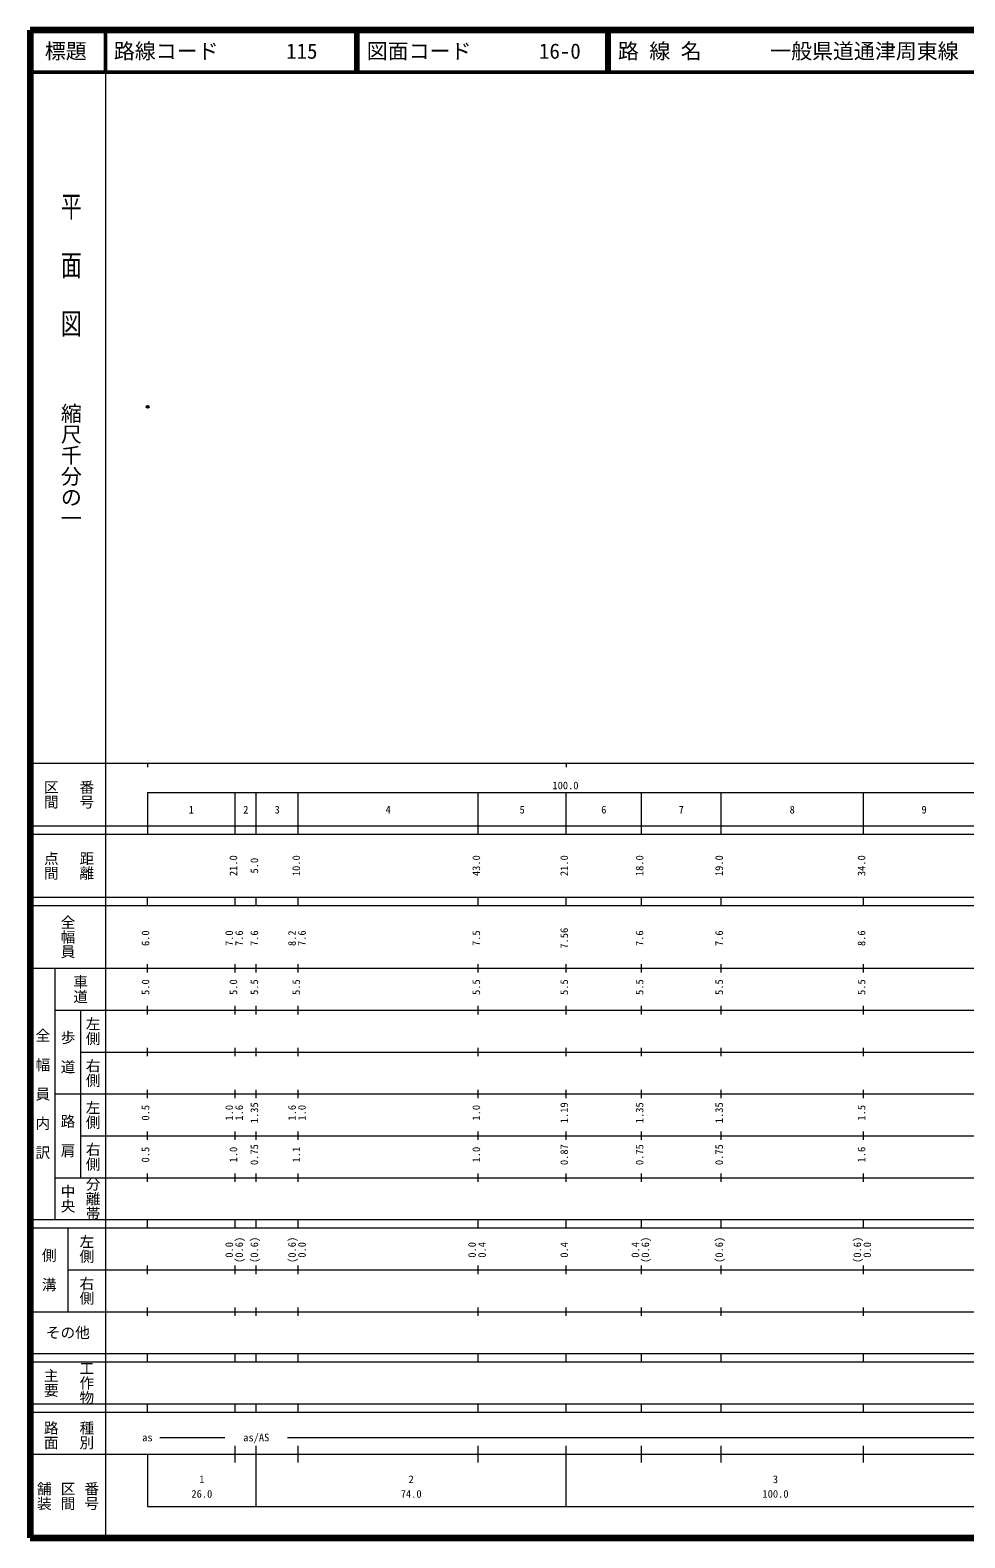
# Model space of a CAD drawing. Units: millimetres on the paper, enlarged 1000 times. Extents: x 40000 to 680000, y 20000 to 380000.
# Drawn here: x 40000 to 263225, y 20000 to 380000 of the extents above; entities that cross this region are included whole.
import ezdxf
from ezdxf.enums import TextEntityAlignment as Align

# ---------------------------------------------------------------- set-up
doc = ezdxf.new("R2010")
doc.units = ezdxf.units.MM
doc.header["$LTSCALE"] = 1000
doc.header["$PDMODE"] = 32
doc.header["$PDSIZE"] = 500
doc.layers.add('M-OTRS', color=6, linetype='Continuous')
doc.layers.add('M-TTL-TXT', color=7, linetype='Continuous')
for name, color, linetype, lineweight in [('M-TTL', 2, 'Continuous', 140), ('M-TTL-BAND', 7, 'Continuous', 13), ('M-TTL-LINE', 7, 'Continuous', 50)]:
    doc.layers.add(name, color=color, linetype=linetype, lineweight=lineweight)
doc.styles.add('@ＭＳ ゴシック', font='')
doc.styles.add('ＭＳ ゴシック', font='')
doc.styles.get('@ＭＳ ゴシック').set_extended_font_data('@MS Gothic')
doc.styles.get('ＭＳ ゴシック').set_extended_font_data('MS Gothic')

msp = doc.modelspace()

# ---------------------------------------------------------------- linework, layer by layer
at = {"layer": 'M-OTRS'}
msp.add_point((68074, 290043), dxfattribs=at)
at = {"layer": 'M-TTL'}
for p, q in [((40000, 380000), (40000, 20000)), ((680000, 380000), (40000, 380000)), ((40000, 20000), (680000, 20000))]:
    msp.add_line(p, q, dxfattribs=at)
at = {"layer": 'M-TTL-BAND'}
for p, q in [((58000, 370000), (58000, 20000)), ((40000, 205000), (579000, 205000)), ((68000, 205000), (68000, 204000)), ((168000, 205000), (168000, 204000)), ((68000, 198000), (579000, 198000)), ((68000, 198000), (68000, 188000)), ((89000, 188000), (89000, 198000)), ((94000, 188000), (94000, 198000)), ((104000, 188000), (104000, 198000)), ((147000, 188000), (147000, 198000)), ((168000, 188000), (168000, 198000)), ((186000, 188000), (186000, 198000)), ((205000, 188000), (205000, 198000)), ((239000, 188000), (239000, 198000)), ((40000, 190000), (579000, 190000)), ((40000, 188000), (579000, 188000)), ((40000, 173000), (579000, 173000)), ((68000, 171000), (68000, 173000)), ((89000, 171000), (89000, 173000)), ((94000, 171000), (94000, 173000)), ((104000, 171000), (104000, 173000)), ((147000, 171000), (147000, 173000)), ((168000, 171000), (168000, 173000)), ((186000, 171000), (186000, 173000)), ((205000, 171000), (205000, 173000)), ((239000, 171000), (239000, 173000)), ((40000, 171000), (579000, 171000)), ((40000, 156000), (579000, 156000)), ((46000, 96000), (46000, 156000)), ((68000, 155000), (68000, 157000)), ((89000, 155000), (89000, 157000)), ((94000, 155000), (94000, 157000)), ((104000, 155000), (104000, 157000)), ((147000, 155000), (147000, 157000)), ((168000, 155000), (168000, 157000)), ((186000, 155000), (186000, 157000)), ((205000, 155000), (205000, 157000)), ((239000, 155000), (239000, 157000)), ((46000, 146000), (579000, 146000)), ((52000, 146000), (52000, 106000)), ((68000, 145000), (68000, 147000)), ((89000, 145000), (89000, 147000)), ((94000, 145000), (94000, 147000)), ((104000, 145000), (104000, 147000)), ((147000, 145000), (147000, 147000)), ((168000, 145000), (168000, 147000)), ((186000, 145000), (186000, 147000)), ((205000, 145000), (205000, 147000)), ((239000, 145000), (239000, 147000)), ((68000, 135000), (68000, 137000)), ((89000, 135000), (89000, 137000)), ((94000, 135000), (94000, 137000)), ((104000, 135000), (104000, 137000)), ((147000, 135000), (147000, 137000)), ((168000, 135000), (168000, 137000)), ((186000, 135000), (186000, 137000)), ((205000, 135000), (205000, 137000)), ((239000, 135000), (239000, 137000)), ((52000, 136000), (579000, 136000)), ((46000, 126000), (579000, 126000)), ((68000, 125000), (68000, 127000)), ((89000, 125000), (89000, 127000)), ((94000, 125000), (94000, 127000)), ((104000, 125000), (104000, 127000)), ((147000, 125000), (147000, 127000)), ((168000, 125000), (168000, 127000)), ((186000, 125000), (186000, 127000)), ((205000, 125000), (205000, 127000)), ((239000, 125000), (239000, 127000)), ((52000, 116000), (579000, 116000)), ((68000, 115000), (68000, 117000)), ((89000, 115000), (89000, 117000)), ((94000, 115000), (94000, 117000)), ((104000, 115000), (104000, 117000)), ((147000, 115000), (147000, 117000)), ((168000, 115000), (168000, 117000)), ((186000, 115000), (186000, 117000)), ((205000, 115000), (205000, 117000)), ((239000, 115000), (239000, 117000)), ((46000, 106000), (579000, 106000)), ((68000, 105000), (68000, 107000)), ((89000, 105000), (89000, 107000)), ((94000, 105000), (94000, 107000)), ((104000, 105000), (104000, 107000)), ((147000, 105000), (147000, 107000)), ((168000, 105000), (168000, 107000)), ((186000, 105000), (186000, 107000)), ((205000, 105000), (205000, 107000)), ((239000, 105000), (239000, 107000)), ((40000, 96000), (579000, 96000)), ((40000, 94000), (579000, 94000)), ((49000, 94000), (49000, 74000)), ((68000, 94000), (68000, 96000)), ((89000, 94000), (89000, 96000)), ((94000, 94000), (94000, 96000)), ((104000, 94000), (104000, 96000)), ((147000, 94000), (147000, 96000)), ((168000, 94000), (168000, 96000)), ((186000, 94000), (186000, 96000)), ((205000, 94000), (205000, 96000)), ((239000, 94000), (239000, 96000)), ((49000, 84000), (579000, 84000)), ((68000, 83000), (68000, 85000)), ((89000, 83000), (89000, 85000)), ((94000, 83000), (94000, 85000)), ((104000, 83000), (104000, 85000)), ((147000, 83000), (147000, 85000)), ((168000, 83000), (168000, 85000)), ((186000, 83000), (186000, 85000)), ((205000, 83000), (205000, 85000)), ((239000, 83000), (239000, 85000)), ((40000, 74000), (579000, 74000)), ((68000, 73000), (68000, 75000)), ((89000, 73000), (89000, 75000)), ((94000, 73000), (94000, 75000)), ((104000, 73000), (104000, 75000)), ((147000, 73000), (147000, 75000)), ((168000, 73000), (168000, 75000)), ((186000, 73000), (186000, 75000)), ((205000, 73000), (205000, 75000)), ((239000, 73000), (239000, 75000)), ((40000, 64000), (579000, 64000)), ((40000, 62000), (579000, 62000)), ((68000, 62000), (68000, 64000)), ((89000, 62000), (89000, 64000)), ((94000, 62000), (94000, 64000)), ((104000, 62000), (104000, 64000)), ((147000, 62000), (147000, 64000)), ((168000, 62000), (168000, 64000)), ((186000, 62000), (186000, 64000)), ((205000, 62000), (205000, 64000)), ((239000, 62000), (239000, 64000)), ((40000, 52000), (579000, 52000)), ((68000, 50000), (68000, 52000)), ((89000, 50000), (89000, 52000)), ((94000, 50000), (94000, 52000)), ((104000, 50000), (104000, 52000)), ((147000, 50000), (147000, 52000)), ((168000, 50000), (168000, 52000)), ((186000, 50000), (186000, 52000)), ((205000, 50000), (205000, 52000)), ((239000, 50000), (239000, 52000)), ((40000, 50000), (579000, 50000)), ((71000, 44000), (86500, 44000)), ((101500, 44000), (564000, 44000)), ((40000, 40000), (579000, 40000)), ((68000, 40000), (68000, 27500)), ((89000, 38000), (89000, 42000)), ((94000, 27500), (94000, 42000)), ((104000, 38000), (104000, 42000)), ((147000, 38000), (147000, 42000)), ((168000, 27500), (168000, 42000)), ((186000, 38000), (186000, 42000)), ((205000, 38000), (205000, 42000)), ((239000, 38000), (239000, 42000)), ((68000, 27500), (579000, 27500))]:
    msp.add_line(p, q, dxfattribs=at)
at = {"layer": 'M-TTL-LINE'}
for p, q in [((58000, 380000), (58000, 370000)), ((117750, 380000), (117750, 370000)), ((118250, 380000), (118250, 370000)), ((177750, 380000), (177750, 370000)), ((178250, 380000), (178250, 370000)), ((40000, 370000), (680000, 370000))]:
    msp.add_line(p, q, dxfattribs=at)

# ---------------------------------------------------------------- texts
at = {"layer": 'M-TTL-BAND', "style": '@ＭＳ ゴシック', "width": 1.4}
msp.add_text('平  面  図', height=3666, rotation=270, dxfattribs=at).set_placement((49777, 306475), align=Align.MIDDLE_RIGHT)
at = {"layer": 'M-TTL-BAND', "style": '@ＭＳ ゴシック'}
msp.add_text('縮尺千分の一', height=3666, rotation=270, dxfattribs=at).set_placement((49777, 261030), align=Align.MIDDLE_RIGHT)
for s, p in [('区間', (45000, 197500)), ('番号', (53500, 197500)), ('点間', (45000, 180500)), ('距離', (53500, 180500)), ('全幅員', (49000, 163500)), ('車道', (52000, 151000)), ('左側', (55000, 141000)), ('全\u3000幅\u3000員\u3000内\u3000訳', (43000, 126000)), ('歩\u3000道', (49000, 136000)), ('右側', (55000, 131000)), ('左側', (55000, 121000)), ('路\u3000肩', (49000, 116000)), ('右側', (55000, 111000)), ('分離帯', (55000, 101000)), ('中央', (49000, 101000)), ('左側', (53500, 89000)), ('側\u3000溝', (44500, 84000)), ('右側', (53500, 79000)), ('工作物', (53500, 57000)), ('主要', (45000, 57000)), ('路面', (45000, 44500)), ('種別', (53500, 44500)), ('舗装', (43333, 30000)), ('区間', (49000, 30000)), ('番号', (54667, 30000))]:
    msp.add_text(s, height=2566, rotation=270, dxfattribs=at).set_placement(p, align=Align.MIDDLE_CENTER)
at = {"layer": 'M-TTL-BAND', "style": 'ＭＳ ゴシック'}
for s, p in [('100.0', (167844, 198195)), ('1', (78500, 192405)), ('2', (91500, 192405)), ('3', (99000, 192405)), ('4', (125500, 192405)), ('5', (157500, 192405)), ('6', (177000, 192405)), ('7', (195500, 192405)), ('8', (222000, 192405)), ('9', (253500, 192405)), ('as', (68000, 42500)), ('as/AS', (94000, 42500)), ('1', (81000, 32523)), ('2', (131000, 32523)), ('3', (218000, 32523)), ('26.0', (81000, 29033)), ('74.0', (131000, 29033)), ('100.0', (218000, 29033))]:
    msp.add_text(s, height=1833, dxfattribs=at).set_placement(p, align=Align.BOTTOM_CENTER)
for s, p in [('21.0', (90000, 180500)), ('5.0', (95000, 180500)), ('10.0', (105000, 180500)), ('43.0', (148000, 180500)), ('21.0', (169000, 180500)), ('18.0', (187000, 180500)), ('19.0', (206000, 180500)), ('34.0', (240000, 180500)), ('6.0', (69000, 163174)), ('7.0', (89000, 163174)), ('7.6', (91370, 163174)), ('7.6', (95000, 163174)), ('8.2', (104000, 163174)), ('7.6', (106370, 163174)), ('7.5', (148000, 163174)), ('7.56', (169000, 163174)), ('7.6', (187000, 163174)), ('7.6', (206000, 163174)), ('8.6', (240000, 163174)), ('5.0', (69000, 151500)), ('5.0', (90000, 151500)), ('5.5', (95000, 151500)), ('5.5', (105000, 151500)), ('5.5', (148000, 151500)), ('5.5', (169000, 151500)), ('5.5', (187000, 151500)), ('5.5', (206000, 151500)), ('5.5', (240000, 151500)), ('0.5', (69000, 121500)), ('1.0', (89000, 121500)), ('1.6', (91370, 121500)), ('1.35', (95000, 121500)), ('1.6', (104000, 121500)), ('1.0', (106370, 121500)), ('1.0', (148000, 121500)), ('1.19', (169000, 121500)), ('1.35', (187000, 121500)), ('1.35', (206000, 121500)), ('1.5', (240000, 121500)), ('0.5', (69000, 111500)), ('1.0', (90000, 111500)), ('0.75', (95000, 111500)), ('1.1', (105000, 111500)), ('1.0', (148000, 111500)), ('0.87', (169000, 111500)), ('0.75', (187000, 111500)), ('0.75', (206000, 111500)), ('1.6', (240000, 111500)), ('0.0', (89000, 88764)), ('(0.6)', (91370, 88764)), ('(0.6)', (95000, 88764)), ('(0.6)', (104000, 88764)), ('0.0', (106370, 88764)), ('0.0', (147000, 88764)), ('0.4', (149370, 88764)), ('0.4', (169000, 88764)), ('0.4', (186000, 88764)), ('(0.6)', (188370, 88764)), ('(0.6)', (206000, 88764)), ('(0.6)', (239000, 88764)), ('0.0', (241370, 88764))]:
    msp.add_text(s, height=1833, rotation=90, dxfattribs=at).set_placement(p, align=Align.BOTTOM_CENTER)
msp.add_text('その他', height=2566, dxfattribs=at).set_placement((49000, 69000), align=Align.MIDDLE_CENTER)
at = {"layer": 'M-TTL-TXT', "style": 'ＭＳ ゴシック'}
msp.add_text('標題', height=3666, dxfattribs=at).set_placement((48500, 375000), align=Align.MIDDLE_CENTER)
for s, p in [('路線コード', (60000, 375000)), ('115', (101142, 375000)), ('図面コード', (120380, 375000)), ('16-0', (161521, 375000)), ('路 線 名', (180380, 375000)), ('一般県道通津周東線', (216734, 375000))]:
    msp.add_text(s, height=3666, dxfattribs=at).set_placement(p, align=Align.MIDDLE_LEFT)

doc.saveas('drawing.dxf')
